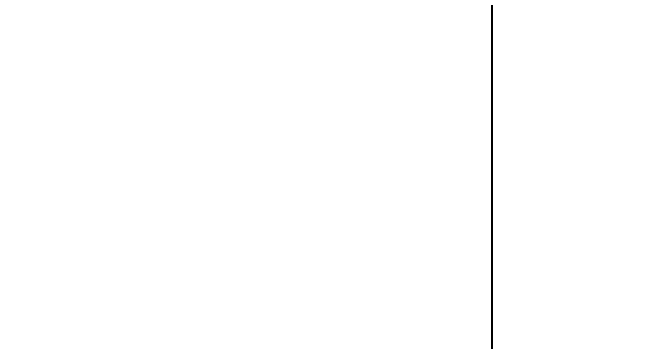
# Model space of a CAD drawing. Extents: x -89 to 88, y -75 to 97.
# Drawn here: x 11 to 61.7, y 16.9 to 43 of the extents above; entities that cross this region are included whole.
import ezdxf

# ---------------------------------------------------------------- set-up
doc = ezdxf.new("R2010")
doc.units = 0
doc.layers.add('2', color=7, linetype='Continuous')
doc.layers.add('SK2', color=7, linetype='Continuous')
doc.styles.add('SIMPLEX', font='simplex')
doc.dimstyles.get("Standard").update_dxf_attribs({"dimtxt": 0.18, "dimasz": 0.18, "dimexe": 0.18, "dimexo": 0.0625, "dimgap": 0.09, "dimtad": 0, "dimtih": 1, "dimtoh": 1, "dimdec": 4, "dimzin": 0, "dimdsep": 46, "dimtxsty": 'Standard', "dimcen": 0.09, "dimadec": 0, "dimazin": 0, "dimtfac": 1, "dimtdec": 4, "dimtofl": 0, "dimtmove": 0, "dimatfit": 3, "dimfxl": 0, "dimtolj": 1, "dimtzin": 0, "dimarcsym": 0})

# ---------------------------------------------------------------- blocks, each defined once
blk = doc.blocks.new('_D0')
at = {"layer": '2'}
for p, q in [((0, 0), (0, 76.93)), ((66, 0), (66, 76.93)), ((66, 74.93), (0, 74.93))]:
    blk.add_line(p, q, dxfattribs=at)
for points in [[(0, 74.93), (4.749998, 75.555349), (4.750002, 74.304651), (0, 74.93)], [(66, 74.93), (61.250002, 74.304651), (61.249998, 75.555349), (66, 74.93)]]:
    blk.add_solid(points, dxfattribs=at)
at = {"layer": '2', "insert": (29.391604, 75.739271), "char_height": 4.57, "attachment_point": 7, "line_spacing_factor": 0.903614, "style": 'SIMPLEX'}
blk.add_mtext('\\W01.000;\\Fsimplex.shx;66', dxfattribs=at)
blk = doc.blocks.new('_D3')
at = {"layer": 'SK2'}
for p, q in [((-44, 0), (-44, 91.93)), ((66, 0), (66, 91.93)), ((66, 89.93), (-44, 89.93))]:
    blk.add_line(p, q, dxfattribs=at)
for points in [[(-44, 89.93), (-39.250002, 90.555349), (-39.249998, 89.30465), (-44, 89.93)], [(66, 89.93), (61.250002, 89.30465), (61.249998, 90.555349), (66, 89.93)]]:
    blk.add_solid(points, dxfattribs=at)
at = {"layer": 'SK2', "insert": (4.901906, 90.739271), "char_height": 4.57, "attachment_point": 7, "line_spacing_factor": 0.903614, "style": 'SIMPLEX'}
blk.add_mtext('\\W01.000;\\Fsimplex.shx;110', dxfattribs=at)
blk = doc.blocks.new('_D4')
at = {"layer": '2'}
for p, q in [((49, 0), (49, 61.93)), ((66, 0), (66, 61.93)), ((77.425, 59.93), (37.575, 59.93))]:
    blk.add_line(p, q, dxfattribs=at)
for points in [[(49, 59.93), (44.250002, 59.304651), (44.249998, 60.55535), (49, 59.93)], [(66, 59.93), (70.749998, 60.55535), (70.750002, 59.304651), (66, 59.93)]]:
    blk.add_solid(points, dxfattribs=at)
at = {"layer": '2', "insert": (53.891604, 60.739271), "char_height": 4.57, "attachment_point": 7, "line_spacing_factor": 0.903614, "style": 'SIMPLEX'}
blk.add_mtext('\\W01.000;\\Fsimplex.shx;17', dxfattribs=at)

msp = doc.modelspace()

# ---------------------------------------------------------------- dimensions: what is measured, and where the dimension line sits
at = {"layer": '2'}
for base, p2, picture, middle in [((33, 79.5), (0, 0), '_D0', (33, 79.5)), ((57.5, 64.5), (49, 0), '_D4', (57.5, 64.5))]:
    dim = msp.add_linear_dim(base=base, p1=(66, 0), p2=p2, text=' <> ', dimstyle='Standard', override={"dimtxt": 4.57, "dimasz": 4.75, "dimexe": 2, "dimexo": 0, "dimgap": 1.5, "dimtad": 1, "dimtih": 0, "dimdec": 3, "dimzin": 8, "dimclrd": 7, "dimclre": 7, "dimclrt": 7, "dimadec": 3, "dimtp": 0.005, "dimtm": -0.005, "dimtdec": 3}, dxfattribs=at)
    dim.commit()
    dim.dimension.update_dxf_attribs({"geometry": picture, "text_midpoint": middle})
at = {"layer": 'SK2'}
dim = msp.add_linear_dim(base=(11, 94.5), p1=(66, 0), p2=(-44, 0), text=' <> ', dimstyle='Standard', override={"dimtxt": 4.57, "dimasz": 4.75, "dimexe": 2, "dimexo": 0, "dimgap": 1.5, "dimtad": 1, "dimtih": 0, "dimdec": 3, "dimzin": 8, "dimclrd": 7, "dimclre": 7, "dimclrt": 7, "dimadec": 3, "dimtp": 0.005, "dimtm": -0.005, "dimtdec": 3}, dxfattribs=at)
dim.commit()
dim.dimension.update_dxf_attribs({"geometry": '_D3', "text_midpoint": (11, 94.5)})

doc.saveas('drawing.dxf')
